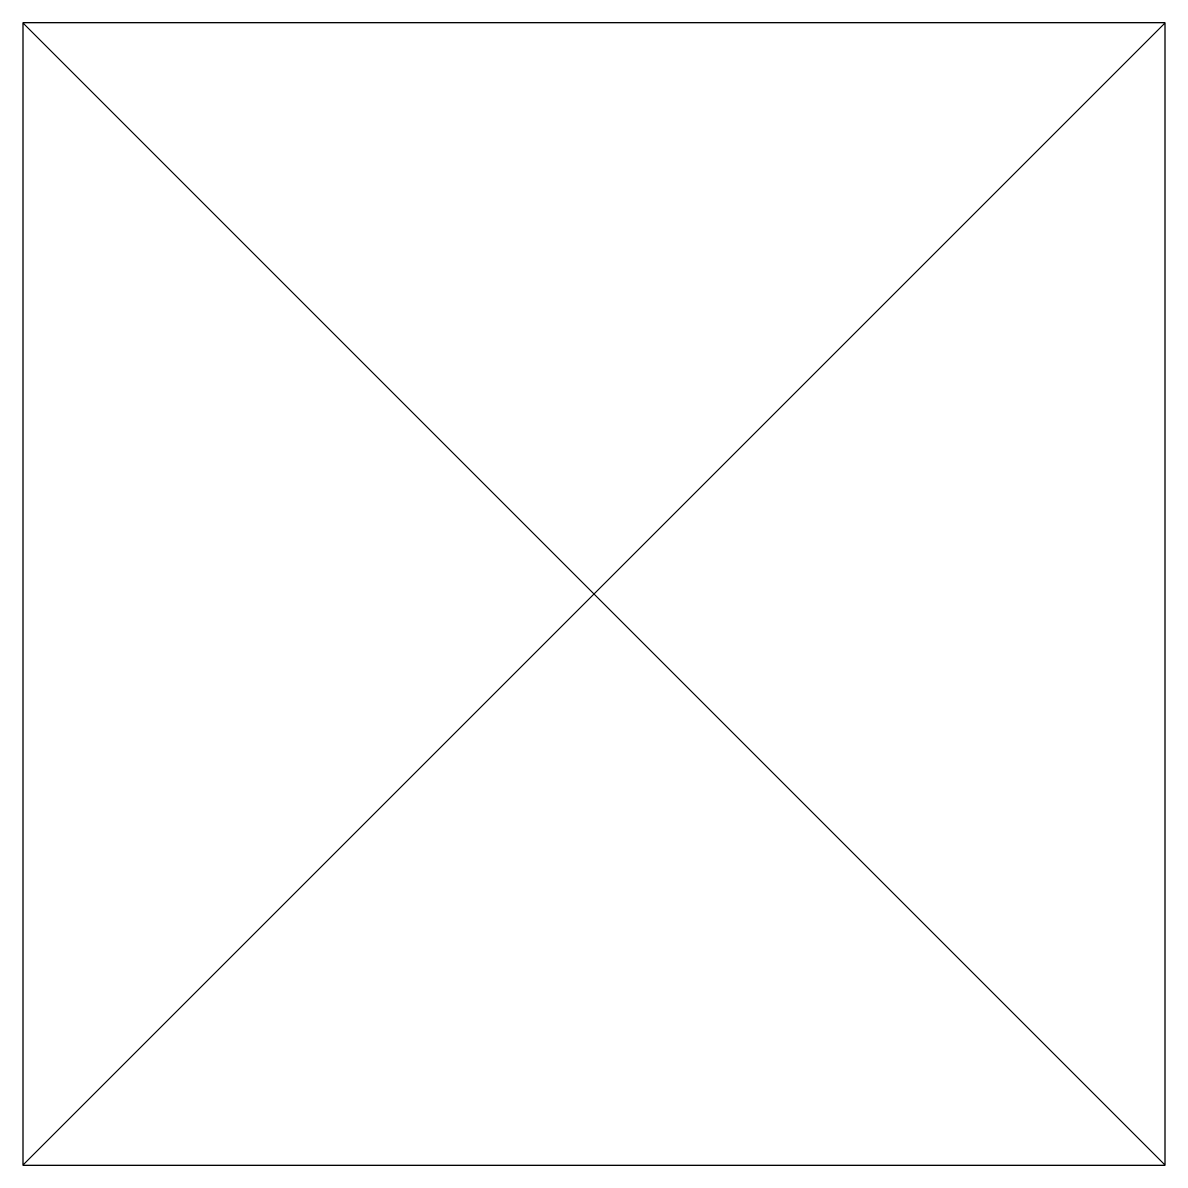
# Model space of a CAD drawing. Header units: metres. Extents: x -0.187 to 0.188, y -0.188 to 0.188.
import ezdxf

# ---------------------------------------------------------------- set-up
doc = ezdxf.new("R2010")
doc.units = ezdxf.units.M
doc.header["$LTSCALE"] = 0.2

msp = doc.modelspace()

# ---------------------------------------------------------------- linework, layer by layer
for p, q in [((-0.1875, 0.1875), (0.1875, -0.1875)), ((0.1875, 0.1875), (-0.1875, -0.1875))]:
    msp.add_line(p, q)
at = {"flags": 128}
msp.add_lwpolyline([(-0.1875, -0.1875), (0.1875, -0.1875), (0.1875, 0.1875), (-0.1875, 0.1875)], close=True, dxfattribs=at)

doc.saveas('drawing.dxf')
